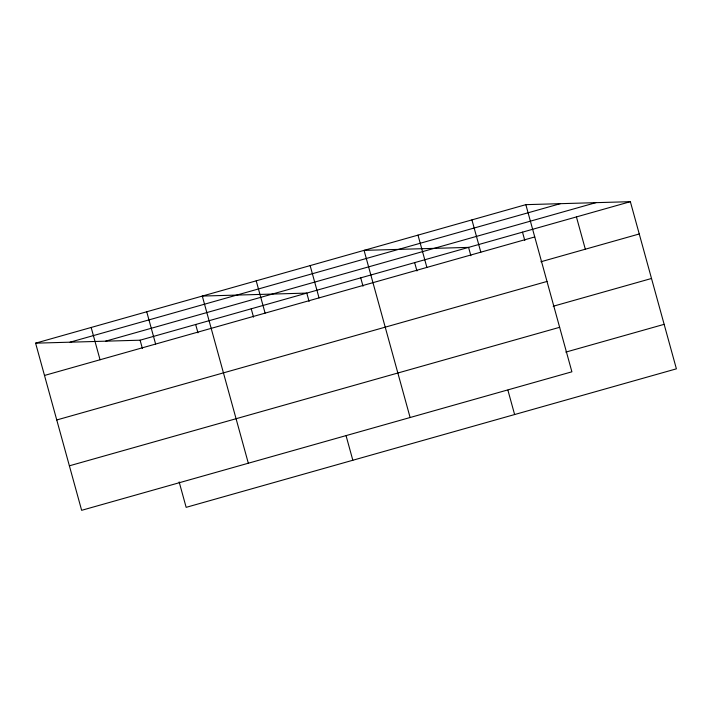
<?xml version="1.0" encoding="UTF-8"?>
<svg xmlns="http://www.w3.org/2000/svg" width="712" height="712" viewBox="0 0 712 712"><rect width="100%" height="100%" fill="white"/><g stroke="black" fill="none" stroke-linecap="round" stroke-linejoin="round"><path stroke-width="1.07" d="M525.848 204.655L571.896 371.806L81.64 510.317L35.6 343.166L525.848 204.655L630.36 201.683L676.4 368.834L186.152 507.344L179.148 481.917M70.088 342.178L560.335 203.677M105.616 341.173L595.873 202.662M35.6 343.166L140.104 340.194L630.36 201.683M44.491 375.455L534.748 236.945M540.915 261.758L639.251 233.972M56.755 419.964L547.003 281.454M553.171 306.258L651.507 278.481M69.384 465.817L559.632 327.306M565.8 352.111L664.145 324.334M576.426 216.92L585.326 249.209M522.501 232.148L524.797 240.487M471.923 219.892L480.814 252.182M470.872 255.724L468.576 247.384L364.063 250.366L410.112 417.517M507.905 390.176L514.616 414.544M417.997 235.129L426.888 267.418M414.651 262.621L416.947 270.96M360.717 277.858L363.013 286.197M310.138 265.594L319.038 297.892M309.088 301.425L306.792 293.095L202.288 296.067L248.328 463.227M346.121 435.877L352.832 460.255M256.213 280.831L265.104 313.129M251.229 308.794L253.525 317.125M195.666 324.494L197.963 332.824M146.725 311.767L155.617 344.056M140.104 340.194L142.4 348.524M91.163 327.467L100.054 359.756"/></g></svg>
